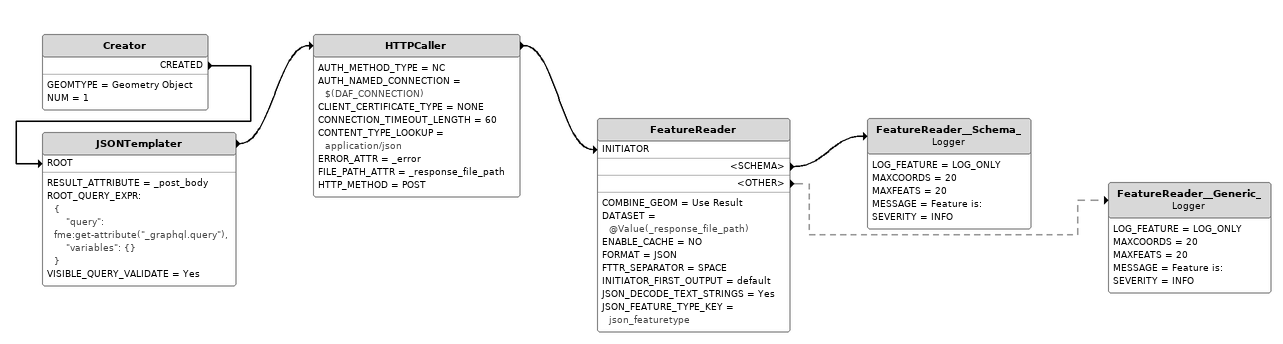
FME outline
Creator
    GEOMTYPE = Geometry Object
    NUM = 1
    CREATED -> JSONTemplater [ROOT]
JSONTemplater
    RESULT_ATTRIBUTE = _post_body
    ROOT_QUERY_EXPR:
      {
          "query": fme:get-attribute("_graphql.query"),
          "variables": {}
      }
    VISIBLE_QUERY_VALIDATE = Yes
    -> HTTPCaller
HTTPCaller
    AUTH_METHOD_TYPE = NC
    AUTH_NAMED_CONNECTION = $(DAF_CONNECTION)
    CLIENT_CERTIFICATE_TYPE = NONE
    CONNECTION_TIMEOUT_LENGTH = 60
    CONTENT_TYPE_LOOKUP = application/json
    ERROR_ATTR = _error
    FILE_PATH_ATTR = _response_file_path
    HTTP_METHOD = POST
    -> FeatureReader [INITIATOR]
FeatureReader
    COMBINE_GEOM = Use Result
    DATASET = @Value(_response_file_path)
    ENABLE_CACHE = NO
    FORMAT = JSON
    FTTR_SEPARATOR = SPACE
    INITIATOR_FIRST_OUTPUT = default
    JSON_DECODE_TEXT_STRINGS = Yes
    JSON_FEATURE_TYPE_KEY = json_featuretype
    <SCHEMA> -> FeatureReader__Schema_
    <OTHER> -> FeatureReader__Generic_ [off]
FeatureReader__Schema_: Logger
    LOG_FEATURE = LOG_ONLY
    MAXCOORDS = 20
    MAXFEATS = 20
    MESSAGE = Feature is:
    SEVERITY = INFO
FeatureReader__Generic_: Logger
    LOG_FEATURE = LOG_ONLY
    MAXCOORDS = 20
    MAXFEATS = 20
    MESSAGE = Feature is:
    SEVERITY = INFO
